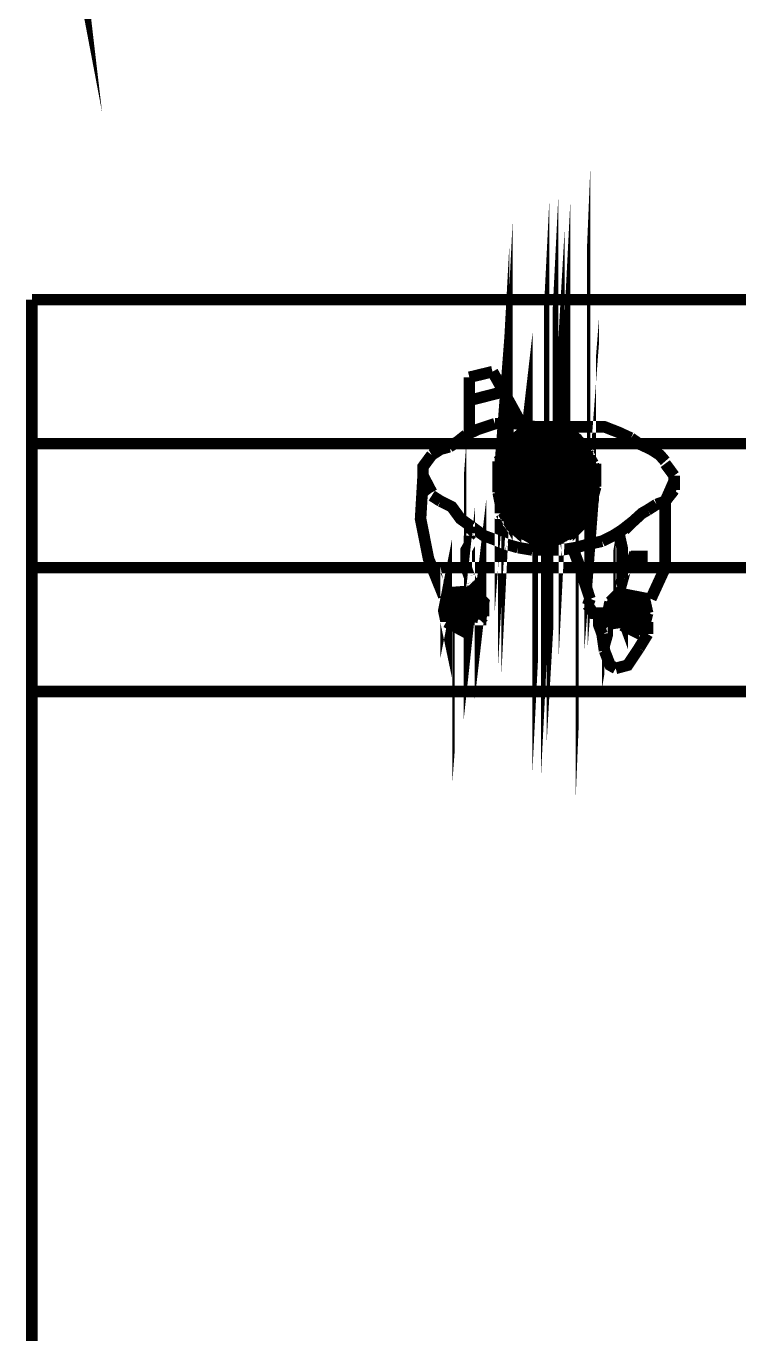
# Model space of a CAD drawing. Header units: inches. Extents: x -524 to 1067, y -71 to 1110.
# Drawn here: x 550.1 to 607.5, y 426.5 to 531.8 of the extents above; entities that cross this region are included whole.
import ezdxf

# ---------------------------------------------------------------- set-up
doc = ezdxf.new("R2010")
doc.units = ezdxf.units.IN
doc.header["$MEASUREMENT"] = 0
doc.layers.add('H', color=7, linetype='Continuous')
doc.layers.add('P', color=7, linetype='Continuous')

msp = doc.modelspace()

# ---------------------------------------------------------------- hatches: boundary and pattern name
at = {"layer": 'H', "linetype": 'Continuous'}
for points in [[(590.422690095163, 490.7018727140848), (589.5211801368489, 491.2164998562803), (589.5211801368489, 498.6220209308519), (590.422690095163, 499.0709509910649), (590.422690095163, 490.7018727140848)], [(590.422690095163, 490.7018727140848), (590.422690095163, 499.3300894811066), (590.9373172373582, 499.3300894811066), (590.9373172373582, 490.5084313060256), (590.422690095163, 490.7018727140848)], [(590.9373172373582, 490.5084313060256), (590.9373172373582, 499.3300894811066), (591.1307586454177, 499.3300894811066), (591.1307586454177, 490.5084313060256), (590.9373172373582, 490.5084313060256)], [(591.1307586454177, 490.5084313060256), (591.1307586454177, 499.3300894811066), (591.3898971354595, 499.3300894811066), (591.3898971354595, 490.2529426538718), (591.1307586454177, 490.5084313060256)], [(591.3898971354595, 490.2529426538718), (591.3898971354595, 499.3300894811066), (591.8388271956724, 499.3300894811066), (591.8388271956724, 489.9938041638301), (591.3898971354595, 490.2529426538718)], [(591.8388271956724, 489.9938041638301), (591.8388271956724, 499.3300894811066), (592.0979656857139, 499.3300894811066), (592.0979656857139, 489.9938041638301), (591.8388271956724, 489.9938041638301)], [(592.0979656857139, 490.2529426538718), (592.0979656857139, 499.3300894811066), (592.5468957459273, 499.3300894811066), (592.5468957459273, 490.2529426538718), (592.0979656857139, 490.2529426538718)], [(592.5468957459273, 490.2529426538718), (592.5468957459273, 499.3300894811066), (592.999475644028, 499.3300894811066), (592.999475644028, 490.5084313060256), (592.5468957459273, 490.2529426538718)], [(592.999475644028, 490.5084313060256), (592.999475644028, 499.3300894811066), (593.4484057042412, 499.3300894811066), (593.4484057042412, 490.7018727140848), (592.999475644028, 490.5084313060256)], [(593.4484057042412, 490.7018727140848), (593.4484057042412, 499.3300894811066), (593.707544194283, 499.0709509910649), (593.707544194283, 490.7018727140848), (593.4484057042412, 490.7018727140848)], [(593.707544194283, 490.7018727140848), (593.707544194283, 499.0709509910649), (594.4156127445374, 498.6220209308519), (594.4156127445374, 491.2164998562803), (593.707544194283, 490.7018727140848)], [(589.0722500766358, 491.6690797543813), (588.813111586594, 491.8588713245526), (588.813111586594, 497.9139523805971), (589.0722500766358, 498.1037439507685), (589.0722500766358, 491.6690797543813)], [(589.5211801368489, 491.2164998562803), (589.0722500766358, 491.6690797543813), (589.0722500766358, 498.1037439507685), (589.5211801368489, 498.6220209308519), (589.5211801368489, 491.2164998562803)], [(594.4156127445374, 491.2164998562803), (594.4156127445374, 498.6220209308519), (594.605404314709, 498.3628824408102), (594.605404314709, 491.4099412643396), (594.4156127445374, 491.2164998562803)], [(594.605404314709, 491.4099412643396), (594.605404314709, 498.3628824408102), (594.8645428047507, 498.1037439507685), (594.8645428047507, 491.6690797543813), (594.605404314709, 491.4099412643396)], [(594.8645428047507, 491.6690797543813), (594.8645428047507, 498.1037439507685), (595.05798421281, 497.9139523805971), (595.05798421281, 491.8588713245526), (594.8645428047507, 491.6690797543813)], [(588.3641815263811, 492.5705897126953), (588.3641815263811, 497.0124424222831), (588.6196701785348, 497.2058838303424), (588.6196701785348, 492.5705897126953), (588.3641815263811, 492.5705897126953)], [(588.813111586594, 492.1180098145943), (588.6196701785348, 492.5705897126953), (588.6196701785348, 497.2058838303424), (588.813111586594, 497.6548138905554), (588.813111586594, 492.1180098145943)], [(595.05798421281, 491.8588713245526), (595.05798421281, 497.9139523805971), (595.3171227028515, 497.4613724824961), (595.3171227028515, 492.3114512226536), (595.05798421281, 491.8588713245526)], [(595.3171227028515, 492.3114512226536), (595.3171227028515, 497.4613724824961), (595.5726113550054, 497.2058838303424), (595.5726113550054, 492.5705897126953), (595.3171227028515, 492.3114512226536)], [(588.1050430363393, 494.1765183833762), (588.1050430363393, 496.7533039322414), (588.3641815263811, 496.7533039322414), (588.3641815263811, 493.2786582629501), (588.1050430363393, 494.1765183833762)], [(595.5726113550054, 493.2786582629501), (595.5726113550054, 496.7533039322414), (595.7660527630646, 496.4941654421997), (595.7660527630646, 493.5341469151039), (595.5726113550054, 493.2786582629501)], [(595.7660527630646, 493.9867268132048), (595.7660527630646, 496.4941654421997), (596.0251912531064, 496.4941654421997), (596.0251912531064, 494.6290982814771), (595.7660527630646, 493.9867268132048)], [(583.9843760608878, 483.7489315376142), (583.728887408734, 484.7161385779107), (583.9843760608878, 485.6176485362247), (583.9843760608878, 483.7489315376142)], [(583.9843760608878, 483.7489315376142), (583.9843760608878, 485.8731371883785), (584.8858860192017, 485.8731371883785), (584.8858860192017, 483.3000014774012), (583.9843760608878, 483.7489315376142)], [(584.8858860192017, 483.3000014774012), (584.8858860192017, 485.8731371883785), (585.1450245092435, 485.8731371883785), (585.1450245092435, 483.3000014774012), (584.8858860192017, 483.3000014774012)], [(585.1450245092435, 483.3000014774012), (585.1450245092435, 485.8731371883785), (585.7873959775159, 486.0665785964378), (585.7873959775159, 483.7489315376142), (585.1450245092435, 483.3000014774012)], [(585.7873959775159, 484.457000087869), (585.7873959775159, 486.0665785964378), (586.0465344675576, 486.3257170864795), (586.0465344675576, 485.1650686381237), (585.7873959775159, 484.457000087869)], [(586.0465344675576, 485.1650686381237), (586.0465344675576, 486.3257170864795), (586.4954645277705, 485.8731371883785), (586.4954645277705, 484.7161385779107), (586.0465344675576, 485.1650686381237)], [(586.4954645277705, 484.0080700276559), (586.4954645277705, 485.8731371883785), (586.7546030178123, 485.6176485362247), (586.7546030178123, 484.0080700276559), (586.4954645277705, 484.0080700276559)], [(586.7546030178123, 484.0080700276559), (586.7546030178123, 485.6176485362247), (586.9443945879837, 485.4242071281654), (586.9443945879837, 484.1978615978273), (586.7546030178123, 484.0080700276559)], [(597.1821898635742, 483.7489315376142), (597.1821898635742, 485.4242071281654), (597.3756312716334, 485.6176485362247), (597.3756312716334, 483.7489315376142), (597.1821898635742, 483.7489315376142)], [(597.3756312716334, 484.457000087869), (597.3756312716334, 485.6176485362247), (597.8902584138289, 486.0665785964378), (597.8902584138289, 484.9059301480821), (597.3756312716334, 484.457000087869)], [(597.8902584138289, 484.9059301480821), (597.8902584138289, 486.0665785964378), (598.0836998218883, 485.8731371883785), (598.0836998218883, 484.1978615978273), (597.8902584138289, 484.9059301480821)], [(598.0836998218883, 483.5554901295549), (598.0836998218883, 485.8731371883785), (598.9852097802025, 485.6176485362247), (598.9852097802025, 483.0408629873595), (598.0836998218883, 483.5554901295549)], [(598.9852097802025, 483.0408629873595), (598.9852097802025, 485.6176485362247), (599.9524168204987, 485.6176485362247), (599.9524168204987, 483.3000014774012), (598.9852097802025, 483.0408629873595)], [(599.9524168204987, 483.5554901295549), (599.9524168204987, 485.6176485362247), (600.2079054726526, 484.457000087869), (599.9524168204987, 483.5554901295549)], [(597.1821898635742, 483.7489315376142), (596.9230513735324, 484.0080700276559), (596.9230513735324, 484.9059301480821), (597.1821898635742, 485.1650686381237), (597.1821898635742, 483.7489315376142)]]:
    msp.add_hatch(color=256, dxfattribs=at).paths.add_polyline_path(points)

# ---------------------------------------------------------------- linework, layer by layer
at = {"layer": 'P', "const_width": 0.927058823529412}
for points in [[(553.5337785620457, 541.4966666001433), (554.2418471123005, 537.7628824408102), (553.5337785620457, 543.8143136589667), (553.5337785620457, 541.4966666001433)], [(594.605404314709, 491.4756383463221), (594.7988457227682, 498.169441032751), (594.7988457227682, 491.6690797543814), (594.605404314709, 491.4756383463221)], [(588.813111586594, 491.9245684065351), (589.0065529946535, 498.169441032751), (589.0065529946535, 491.6690797543814)], [(588.813111586594, 497.9139523805972), (588.813111586594, 491.9245684065351), (589.0065529946535, 498.169441032751)], [(594.7988457227682, 491.6690797543814), (595.05798421281, 497.9139523805972), (595.05798421281, 491.9245684065351), (594.7988457227682, 491.6690797543814)], [(591.3242000534769, 490.3149898979663), (591.7731301136901, 499.3300894811067), (591.7731301136901, 490.0595012458126), (591.3242000534769, 490.3149898979663)], [(592.0322686037316, 490.3149898979663), (592.4811986639447, 499.3300894811067), (592.4811986639447, 490.3149898979663)], [(592.999475644028, 490.5084313060256), (593.4484057042412, 499.3300894811067), (593.4484057042412, 490.7675697960673)], [(588.5539730965522, 492.5705897126953), (588.813111586594, 497.7205109725379), (588.813111586594, 492.1180098145944), (588.5539730965522, 492.5705897126953)], [(592.4811986639447, 490.3149898979663), (592.999475644028, 499.3300894811067), (592.999475644028, 490.5084313060256), (592.4811986639447, 490.3149898979663)], [(588.2984844443986, 492.5705897126953), (588.5539730965522, 497.2679310744369), (588.5539730965522, 492.5705897126953), (588.2984844443986, 492.5705897126953)], [(594.7988457227682, 498.169441032751), (594.7988457227682, 491.6690797543814), (595.05798421281, 497.9139523805972), (594.7988457227682, 498.169441032751)], [(550.5701101970619, 509.7576763268686), (550.5701101970619, 478.2121274616532)], [(621.7091004703368, 509.7576763268686), (550.5701101970619, 509.7576763268686)], [(588.1050430363393, 494.2422154653586), (588.2984844443986, 496.7533039322415), (588.2984844443986, 493.2786582629502)], [(591.3242000534769, 499.3300894811067), (591.3242000534769, 490.3149898979663), (591.7731301136901, 499.3300894811067)], [(592.0322686037316, 499.3300894811067), (592.0322686037316, 490.3149898979663), (592.4811986639447, 499.3300894811067)], [(595.5069142730231, 493.2786582629502), (595.7660527630646, 496.5598625241822), (595.7660527630646, 493.5341469151039)], [(589.5211801368489, 491.2164998562804), (590.422690095163, 499.070950991065), (590.422690095163, 490.7675697960673)], [(592.4811986639447, 499.3300894811067), (592.4811986639447, 490.3149898979663), (592.999475644028, 499.3300894811067)], [(595.7660527630646, 496.5598625241822), (595.7660527630646, 493.9867268132048), (595.9594941711239, 496.5598625241822)], [(587.6524631382385, 503.9653835987538), (585.7873959775159, 503.5128037006528)], [(588.5539730965522, 502.355805090185), (587.6524631382385, 503.9653835987538)], [(595.5069142730231, 496.7533039322415), (595.5069142730231, 493.2786582629502), (595.7660527630646, 496.5598625241822)], [(585.7873959775159, 503.5128037006528), (585.7873959775159, 501.6477365399302)], [(589.970110197062, 499.7790195413197), (588.5539730965522, 502.355805090185), (585.7873959775159, 501.6477365399302)], [(585.7873959775159, 501.6477365399302), (588.5539730965522, 502.355805090185)], [(585.7873959775159, 501.6477365399302), (585.7873959775159, 498.8775095830057)], [(587.8459045462978, 499.7790195413197), (586.4954645277705, 499.3300894811067), (585.5282574874743, 498.8775095830057)], [(589.5211801368489, 499.7790195413197), (587.8459045462978, 499.7790195413197)], [(591.1307586454177, 499.523530889166), (589.5211801368489, 499.7790195413197)], [(585.5282574874743, 498.8775095830057), (584.8858860192017, 498.3628824408103), (584.1778174689471, 497.9139523805972)], [(588.5539730965522, 492.5705897126953), (588.813111586594, 497.7205109725379), (588.5539730965522, 497.2679310744369)], [(589.0065529946535, 498.169441032751), (589.5211801368489, 498.6220209308519), (590.422690095163, 499.3300894811067)], [(589.0065529946535, 491.6690797543814), (589.5211801368489, 498.6220209308519)], [(589.5211801368489, 498.6220209308519), (589.0065529946535, 498.169441032751)], [(589.0065529946535, 491.6690797543814), (589.5211801368489, 498.6220209308519)], [(589.5211801368489, 498.6220209308519), (589.5211801368489, 491.2164998562804), (589.0065529946535, 491.6690797543814)], [(589.5211801368489, 491.2164998562804), (590.422690095163, 499.070950991065)], [(590.422690095163, 499.070950991065), (589.5211801368489, 498.6220209308519)], [(589.5211801368489, 491.2164998562804), (589.5211801368489, 498.6220209308519), (589.5211801368489, 491.2164998562804), (589.5211801368489, 498.6220209308519), (589.5211801368489, 491.2164998562804)], [(589.5211801368489, 498.6220209308519), (589.5211801368489, 491.2164998562804)], [(590.422690095163, 499.3300894811067), (591.1307586454177, 499.3300894811067)], [(590.422690095163, 499.3300894811067), (590.422690095163, 490.7675697960673)], [(590.422690095163, 490.7675697960673), (590.8716201553759, 499.3300894811067), (590.422690095163, 499.3300894811067)], [(590.422690095163, 490.7675697960673), (590.8716201553759, 499.3300894811067)], [(590.8716201553759, 499.3300894811067), (590.8716201553759, 490.5084313060256), (590.422690095163, 490.7675697960673)], [(590.422690095163, 499.3300894811067), (590.422690095163, 490.7675697960673)], [(590.422690095163, 490.7675697960673), (590.422690095163, 499.3300894811067)], [(590.422690095163, 499.070950991065), (590.422690095163, 490.7675697960673), (590.422690095163, 499.070950991065)], [(590.8716201553759, 499.3300894811067), (590.8716201553759, 490.5084313060256)], [(590.8716201553759, 490.5084313060256), (591.1307586454177, 499.3300894811067), (590.8716201553759, 499.3300894811067)], [(590.8716201553759, 490.5084313060256), (591.1307586454177, 499.3300894811067)], [(595.05798421281, 499.523530889166), (593.4484057042412, 499.523530889166), (591.1307586454177, 499.523530889166)], [(591.1307586454177, 499.3300894811067), (592.0322686037316, 499.3300894811067), (592.999475644028, 499.3300894811067)], [(591.1307586454177, 499.3300894811067), (591.1307586454177, 490.5084313060256), (591.3242000534769, 499.3300894811067)], [(591.3242000534769, 499.3300894811067), (591.1307586454177, 499.3300894811067)], [(591.1307586454177, 490.5084313060256), (591.3242000534769, 499.3300894811067), (591.3242000534769, 490.3149898979663)], [(591.1307586454177, 499.3300894811067), (591.1307586454177, 490.5084313060256)], [(591.7731301136901, 499.3300894811067), (591.3242000534769, 499.3300894811067)], [(591.7731301136901, 490.0595012458126), (591.7731301136901, 499.3300894811067), (591.7731301136901, 490.0595012458126), (591.7731301136901, 499.3300894811067), (591.7731301136901, 490.0595012458126)], [(591.7731301136901, 499.3300894811067), (591.7731301136901, 490.0595012458126)], [(591.7731301136901, 490.0595012458126), (592.0322686037316, 499.3300894811067), (591.7731301136901, 499.3300894811067)], [(591.7731301136901, 490.0595012458126), (592.0322686037316, 499.3300894811067)], [(592.4811986639447, 499.3300894811067), (592.0322686037316, 499.3300894811067)], [(592.0322686037316, 490.0595012458126), (592.0322686037316, 499.3300894811067), (592.0322686037316, 490.0595012458126), (592.0322686037316, 499.3300894811067), (592.0322686037316, 490.3149898979663), (592.0322686037316, 490.0595012458126)], [(592.0322686037316, 499.3300894811067), (592.0322686037316, 490.0595012458126)], [(592.999475644028, 499.3300894811067), (592.4811986639447, 499.3300894811067)], [(592.999475644028, 499.3300894811067), (593.6418471123004, 499.070950991065)], [(592.999475644028, 490.5084313060256), (592.999475644028, 499.3300894811067), (592.999475644028, 490.5084313060256), (592.999475644028, 499.3300894811067), (592.999475644028, 490.5084313060256)], [(592.999475644028, 499.3300894811067), (592.999475644028, 490.5084313060256)], [(592.999475644028, 490.5084313060256), (593.4484057042412, 499.3300894811067), (592.999475644028, 499.3300894811067)], [(593.4484057042412, 499.3300894811067), (593.4484057042412, 490.7675697960673)], [(593.6418471123004, 499.070950991065), (593.4484057042412, 499.3300894811067)], [(593.4484057042412, 490.7675697960673), (593.6418471123004, 499.070950991065)], [(593.4484057042412, 490.7675697960673), (593.6418471123004, 499.070950991065), (593.6418471123004, 490.7675697960673)], [(593.6418471123004, 499.070950991065), (594.605404314709, 498.3628824408103), (595.05798421281, 497.9139523805972)], [(593.6418471123004, 499.070950991065), (593.6418471123004, 490.7675697960673)], [(593.6418471123004, 490.7675697960673), (594.3499156625551, 498.6220209308519), (593.6418471123004, 499.070950991065)], [(593.6418471123004, 490.7675697960673), (594.3499156625551, 498.6220209308519)], [(594.3499156625551, 498.6220209308519), (594.3499156625551, 491.2164998562804)], [(594.3499156625551, 491.2164998562804), (594.605404314709, 498.3628824408103), (594.3499156625551, 498.6220209308519)], [(594.3499156625551, 498.6220209308519), (594.3499156625551, 491.2164998562804)], [(598.791768372143, 498.6220209308519), (597.8245613318466, 499.070950991065), (596.6675627213788, 499.523530889166), (595.05798421281, 499.523530889166)], [(599.4341398404151, 498.169441032751), (598.791768372143, 498.6220209308519)], [(612.697650725084, 498.169441032751), (550.5701101970619, 498.169441032751)], [(621.7091004703368, 498.169441032751), (550.5701101970619, 498.169441032751)], [(554.4973357644542, 498.169441032751), (580.1848948195723, 498.169441032751)], [(583.4697489186924, 497.7205109725379), (582.7616803684375, 497.2679310744369)], [(584.1778174689471, 497.9139523805972), (583.4697489186924, 497.7205109725379)], [(584.8858860192017, 483.3000014774012), (585.079327427261, 485.8731371883785), (585.079327427261, 483.3000014774012)], [(588.2984844443986, 492.5705897126953), (588.5539730965522, 497.2679310744369), (588.2984844443986, 497.0124424222832)], [(588.5539730965522, 497.2679310744369), (588.813111586594, 497.7205109725379)], [(588.813111586594, 497.7205109725379), (589.0065529946535, 498.169441032751)], [(589.0065529946535, 498.169441032751), (588.813111586594, 497.9139523805972)], [(588.813111586594, 497.7205109725379), (588.813111586594, 492.1180098145944), (588.813111586594, 497.9139523805972)], [(588.813111586594, 497.9139523805972), (588.813111586594, 497.7205109725379)], [(588.813111586594, 492.1180098145944), (588.813111586594, 497.9139523805972), (588.813111586594, 491.9245684065351)], [(589.0065529946535, 498.169441032751), (589.0065529946535, 491.6690797543814)], [(594.3499156625551, 491.2164998562804), (594.605404314709, 498.3628824408103)], [(594.605404314709, 498.3628824408103), (594.605404314709, 491.4756383463221)], [(594.605404314709, 491.4756383463221), (594.7988457227682, 498.169441032751), (594.605404314709, 498.3628824408103)], [(594.605404314709, 498.3628824408103), (594.605404314709, 491.4756383463221)], [(595.05798421281, 497.9139523805972), (595.3171227028515, 497.4613724824962)], [(595.05798421281, 497.9139523805972), (595.05798421281, 491.9245684065351)], [(595.3171227028515, 497.4613724824962), (595.05798421281, 497.9139523805972)], [(600.4013468807118, 497.7205109725379), (599.4341398404151, 498.169441032751)], [(601.5583454911796, 496.7533039322415), (601.1094154309667, 497.2679310744369), (600.4013468807118, 497.7205109725379)], [(582.7616803684375, 497.2679310744369), (582.0536118181828, 496.3043738720283), (582.0536118181828, 495.1437254236727), (582.7616803684375, 494.2422154653586)], [(588.1050430363393, 496.7533039322415), (588.5539730965522, 497.2679310744369)], [(588.1050430363393, 494.2422154653586), (588.1050430363393, 496.7533039322415), (588.1050430363393, 494.2422154653586), (588.1050430363393, 496.7533039322415), (588.1050430363393, 494.2422154653586), (588.1050430363393, 494.2422154653586), (588.1050430363393, 496.7533039322415)], [(588.1050430363393, 494.2422154653586), (588.2984844443986, 496.7533039322415)], [(588.2984844443986, 496.7533039322415), (588.1050430363393, 496.7533039322415)], [(588.1050430363393, 494.6947953634595), (588.1050430363393, 496.7533039322415), (588.1050430363393, 494.6947953634595)], [(588.1050430363393, 496.7533039322415), (588.1050430363393, 494.6947953634595)], [(588.1050430363393, 494.6947953634595), (588.1050430363393, 496.7533039322415), (588.1050430363393, 494.6947953634595), (588.1050430363393, 496.7533039322415), (588.1050430363393, 494.6947953634595)], [(588.1050430363393, 496.7533039322415), (588.1050430363393, 494.2422154653586)], [(588.1050430363393, 496.5598625241822), (588.1050430363393, 494.888236771519), (588.1050430363393, 496.7533039322415), (588.1050430363393, 496.5598625241822)], [(588.1050430363393, 494.888236771519), (588.1050430363393, 496.7533039322415), (588.1050430363393, 494.6947953634595), (588.1050430363393, 494.888236771519)], [(588.1050430363393, 494.2422154653586), (588.1050430363393, 494.6947953634595), (588.1050430363393, 496.5598625241822)], [(588.1050430363393, 496.110932463969), (588.1050430363393, 496.5598625241822), (588.1050430363393, 494.888236771519), (588.1050430363393, 496.110932463969)], [(588.1050430363393, 496.5598625241822), (588.1050430363393, 494.888236771519)], [(588.1050430363393, 494.888236771519), (588.1050430363393, 496.5598625241822)], [(588.2984844443986, 497.0124424222832), (588.2984844443986, 492.5705897126953)], [(588.2984844443986, 496.7533039322415), (588.2984844443986, 493.0852168548909), (588.2984844443986, 497.0124424222832)], [(588.2984844443986, 497.0124424222832), (588.2984844443986, 496.7533039322415)], [(588.2984844443986, 493.0852168548909), (588.2984844443986, 497.0124424222832)], [(588.2984844443986, 497.0124424222832), (588.2984844443986, 492.5705897126953), (588.2984844443986, 493.0852168548909)], [(588.2984844443986, 493.2786582629502), (588.2984844443986, 496.7533039322415), (588.2984844443986, 493.2786582629502), (588.2984844443986, 496.7533039322415)], [(588.2984844443986, 496.7533039322415), (588.2984844443986, 493.0852168548909)], [(588.5539730965522, 497.2679310744369), (588.5539730965522, 492.5705897126953)], [(595.05798421281, 491.9245684065351), (595.3171227028515, 497.4613724824962)], [(595.05798421281, 491.9245684065351), (595.3171227028515, 497.4613724824962)], [(595.3171227028515, 497.4613724824962), (595.3171227028515, 492.3771483046361), (595.05798421281, 491.9245684065351)], [(595.3171227028515, 497.4613724824962), (595.5069142730231, 497.0124424222832)], [(595.3171227028515, 497.4613724824962), (595.3171227028515, 492.3771483046361)], [(595.5069142730231, 497.2679310744369), (595.3171227028515, 497.4613724824962)], [(595.3171227028515, 492.3771483046361), (595.5069142730231, 497.2679310744369)], [(595.3171227028515, 492.3771483046361), (595.5069142730231, 497.2679310744369)], [(595.5069142730231, 497.2679310744369), (595.5069142730231, 492.5705897126953), (595.3171227028515, 492.3771483046361)], [(595.5069142730231, 497.2679310744369), (595.5069142730231, 492.5705897126953)], [(595.5069142730231, 497.0124424222832), (595.5069142730231, 497.2679310744369)], [(595.5069142730231, 497.0124424222832), (595.7660527630646, 496.5598625241822)], [(595.5069142730231, 497.0124424222832), (595.5069142730231, 493.0852168548909)], [(595.5069142730231, 496.7533039322415), (595.5069142730231, 497.0124424222832)], [(595.5069142730231, 492.5705897126953), (595.5069142730231, 497.0124424222832)], [(595.5069142730231, 492.5705897126953), (595.5069142730231, 497.0124424222832), (595.5069142730231, 493.0852168548909), (595.5069142730231, 492.5705897126953)], [(595.7660527630646, 496.5598625241822), (595.5069142730231, 496.7533039322415)], [(595.5069142730231, 493.0852168548909), (595.5069142730231, 496.7533039322415)], [(595.5069142730231, 493.0852168548909), (595.5069142730231, 496.7533039322415)], [(595.5069142730231, 496.7533039322415), (595.5069142730231, 493.2786582629502), (595.5069142730231, 493.0852168548909)], [(595.7660527630646, 496.5598625241822), (595.9594941711239, 494.6947953634595)], [(595.9594941711239, 496.5598625241822), (595.7660527630646, 496.5598625241822)], [(595.7660527630646, 493.9867268132048), (595.9594941711239, 496.5598625241822)], [(595.7660527630646, 493.5341469151039), (595.7660527630646, 496.5598625241822), (595.7660527630646, 493.5341469151039), (595.7660527630646, 496.5598625241822), (595.7660527630646, 493.9867268132048)], [(595.9594941711239, 496.5598625241822), (595.9594941711239, 495.4028639137144)], [(595.9594941711239, 495.4028639137144), (595.9594941711239, 496.5598625241822)], [(595.9594941711239, 494.6947953634595), (595.9594941711239, 496.5598625241822), (595.9594941711239, 494.6947953634595), (595.9594941711239, 494.6947953634595), (595.9594941711239, 496.5598625241822)], [(595.9594941711239, 494.6947953634595), (595.9594941711239, 494.6947953634595), (595.9594941711239, 496.5598625241822), (595.9594941711239, 494.6947953634595), (595.9594941711239, 496.5598625241822), (595.9594941711239, 494.6947953634595), (595.9594941711239, 496.5598625241822)], [(595.9594941711239, 494.6947953634595), (595.9594941711239, 494.6947953634595), (595.9594941711239, 496.5598625241822)], [(595.9594941711239, 494.6947953634595), (595.9594941711239, 494.6947953634595), (595.9594941711239, 496.5598625241822), (595.9594941711239, 494.6947953634595), (595.9594941711239, 496.5598625241822), (595.9594941711239, 494.6947953634595), (595.9594941711239, 496.5598625241822)], [(595.9594941711239, 494.6947953634595), (595.9594941711239, 494.6947953634595), (595.9594941711239, 496.5598625241822)], [(595.9594941711239, 494.6947953634595), (595.9594941711239, 494.6947953634595), (595.9594941711239, 496.5598625241822), (595.9594941711239, 494.6947953634595), (595.9594941711239, 496.5598625241822), (595.9594941711239, 494.6947953634595), (595.9594941711239, 496.5598625241822)], [(595.9594941711239, 494.6947953634595), (595.9594941711239, 494.6947953634595), (595.9594941711239, 496.5598625241822)], [(595.9594941711239, 494.6947953634595), (595.9594941711239, 494.6947953634595), (595.9594941711239, 496.5598625241822), (595.9594941711239, 494.6947953634595), (595.9594941711239, 496.5598625241822), (595.9594941711239, 494.6947953634595), (595.9594941711239, 496.5598625241822)], [(595.9594941711239, 494.6947953634595), (595.9594941711239, 494.6947953634595), (595.9594941711239, 496.5598625241822)], [(595.9594941711239, 494.6947953634595), (595.9594941711239, 494.6947953634595), (595.9594941711239, 496.5598625241822), (595.9594941711239, 494.6947953634595), (595.9594941711239, 496.5598625241822), (595.9594941711239, 494.6947953634595)], [(595.9594941711239, 496.5598625241822), (595.9594941711239, 495.4028639137144), (595.9594941711239, 494.6947953634595)], [(595.9594941711239, 496.5598625241822), (595.9594941711239, 494.6947953634595)], [(602.2700638793222, 495.5963053217736), (601.5583454911796, 496.5598625241822)], [(582.0536118181828, 495.4028639137144), (581.8601704101236, 492.1180098145944), (582.502541878396, 488.8988527974568), (583.728887408734, 485.8731371883785)], [(582.0536118181828, 495.5963053217736), (582.7616803684375, 494.2422154653586)], [(588.1050430363393, 495.1437254236727), (588.1050430363393, 496.110932463969), (588.1050430363393, 495.1437254236727)], [(588.1050430363393, 494.888236771519), (588.1050430363393, 496.110932463969), (588.1050430363393, 494.888236771519)], [(595.9594941711239, 495.4028639137144), (595.9594941711239, 495.4028639137144)], [(602.2700638793222, 494.4356568734179), (602.2700638793222, 495.5963053217736)], [(584.8858860192017, 485.8731371883785), (584.8858860192017, 483.3000014774012), (585.079327427261, 485.8731371883785)], [(588.1050430363393, 494.888236771519), (588.1050430363393, 494.888236771519)], [(588.1050430363393, 494.888236771519), (588.1050430363393, 494.888236771519), (588.1050430363393, 494.888236771519)], [(588.1050430363393, 494.888236771519), (588.1050430363393, 494.888236771519)], [(588.1050430363393, 494.6947953634595), (588.1050430363393, 494.6947953634595)], [(588.1050430363393, 494.6947953634595), (588.1050430363393, 494.6947953634595)], [(588.1050430363393, 494.2422154653586), (588.1050430363393, 494.6947953634595)], [(595.9594941711239, 494.6947953634595), (595.7660527630646, 493.9867268132048)], [(595.9594941711239, 494.6947953634595), (595.7660527630646, 493.9867268132048)], [(601.5583454911796, 493.5341469151039), (602.2700638793222, 495.1437254236727)], [(601.5583454911796, 493.5341469151039), (602.2700638793222, 494.4356568734179)], [(583.4697489186924, 493.5341469151039), (582.7616803684375, 493.9867268132048)], [(583.4697489186924, 493.5341469151039), (582.7616803684375, 493.9867268132048)], [(588.813111586594, 490.0595012458126), (587.6524631382385, 490.5084313060256), (586.9443945879837, 490.7675697960673), (585.9808373855751, 491.4756383463221), (585.079327427261, 492.1180098145944), (584.3712588770063, 493.0852168548909), (583.4697489186924, 493.5341469151039)], [(585.9808373855751, 491.4756383463221), (585.079327427261, 492.1180098145944), (584.3712588770063, 493.0852168548909), (583.4697489186924, 493.5341469151039)], [(588.2984844443986, 493.2786582629502), (588.1050430363393, 494.2422154653586)], [(588.2984844443986, 493.2786582629502), (588.1050430363393, 494.2422154653586)], [(588.2984844443986, 492.5705897126953), (588.2984844443986, 493.2786582629502)], [(588.2984844443986, 493.0852168548909), (588.2984844443986, 493.2786582629502)], [(595.7660527630646, 493.9867268132048), (595.5069142730231, 493.2786582629502)], [(595.7660527630646, 493.5341469151039), (595.5069142730231, 493.2786582629502)], [(595.5069142730231, 493.2786582629502), (595.5069142730231, 492.5705897126953)], [(595.7660527630646, 493.9867268132048), (595.7660527630646, 493.5341469151039)], [(600.14220839067, 492.8260783648491), (600.8502769409249, 493.2786582629502)], [(600.14220839067, 492.8260783648491), (600.8502769409249, 493.2786582629502)], [(600.8502769409249, 493.2786582629502), (601.5583454911796, 493.5341469151039)], [(600.8502769409249, 493.2786582629502), (601.5583454911796, 493.5341469151039)], [(601.5583454911796, 493.5341469151039), (601.5583454911796, 491.2164998562804)], [(585.7873959775159, 486.1322756784203), (585.7873959775159, 484.5226971698515), (585.9808373855751, 486.3257170864795), (585.7873959775159, 486.1322756784203)], [(586.4954645277705, 484.0080700276559), (586.6889059358298, 485.6796957803192), (586.6889059358298, 484.0080700276559), (586.4954645277705, 484.0080700276559)], [(588.813111586594, 491.9245684065351), (588.2984844443986, 492.5705897126953)], [(595.5069142730231, 492.5705897126953), (594.7988457227682, 491.6690797543814)], [(598.2771412299476, 491.2164998562804), (598.9852097802025, 491.9245684065351), (599.6932783304569, 492.5705897126953), (600.14220839067, 492.8260783648491)], [(598.9852097802025, 491.9245684065351), (599.6932783304569, 492.5705897126953), (600.14220839067, 492.8260783648491)], [(585.9808373855751, 490.9610112041265), (585.9808373855751, 491.4756383463221)], [(588.813111586594, 491.9245684065351), (588.813111586594, 492.1180098145944)], [(591.7731301136901, 490.0595012458126), (591.3242000534769, 490.3149898979663), (590.8716201553759, 490.5084313060256), (590.422690095163, 490.7675697960673), (589.5211801368489, 491.2164998562804), (588.813111586594, 491.9245684065351)], [(589.0065529946535, 491.6690797543814), (588.813111586594, 491.9245684065351)], [(589.5211801368489, 491.2164998562804), (589.5211801368489, 491.2164998562804)], [(590.422690095163, 490.7675697960673), (589.5211801368489, 491.2164998562804)], [(594.7988457227682, 491.6690797543814), (594.3499156625551, 491.2164998562804), (593.4484057042412, 490.7675697960673), (592.999475644028, 490.5084313060256), (592.4811986639447, 490.3149898979663), (592.0322686037316, 490.0595012458126)], [(594.3499156625551, 491.2164998562804), (593.6418471123004, 490.7675697960673)], [(594.605404314709, 491.4756383463221), (594.3499156625551, 491.2164998562804)], [(597.3756312716334, 490.7675697960673), (598.0836998218883, 491.2164998562804), (598.9852097802025, 491.9245684065351)], [(601.5583454911796, 491.2164998562804), (601.5583454911796, 488.1907842472021)], [(585.5282574874743, 488.1907842472021), (585.5282574874743, 488.8988527974568), (585.5282574874743, 489.6069213477116), (585.7873959775159, 490.0595012458126), (585.7873959775159, 490.7675697960673)], [(585.7873959775159, 490.7675697960673), (585.9808373855751, 490.9610112041265)], [(590.422690095163, 490.7675697960673), (590.422690095163, 490.7675697960673)], [(591.1307586454177, 490.5084313060256), (590.8716201553759, 490.5084313060256)], [(591.3242000534769, 490.3149898979663), (591.1307586454177, 490.5084313060256)], [(592.4811986639447, 490.3149898979663), (592.0322686037316, 490.3149898979663)], [(593.4484057042412, 490.7675697960673), (592.999475644028, 490.5084313060256)], [(592.999475644028, 490.5084313060256), (592.999475644028, 490.5084313060256)], [(593.6418471123004, 490.7675697960673), (593.4484057042412, 490.7675697960673)], [(594.3499156625551, 489.8003627557709), (595.3171227028515, 490.0595012458126), (596.4741213133193, 490.3149898979663)], [(596.4741213133193, 490.3149898979663), (597.3756312716334, 490.7675697960673)], [(596.9230513735324, 484.0080700276559), (597.1164927815917, 485.1650686381238), (597.1164927815917, 483.8146286195967)], [(597.8245613318466, 490.9610112041265), (598.0836998218883, 489.8003627557709), (598.0836998218883, 488.6433641453031)], [(589.7146215449081, 489.8003627557709), (588.813111586594, 490.0595012458126)], [(590.8716201553759, 489.6069213477116), (589.7146215449081, 489.8003627557709)], [(593.1892672141996, 489.6069213477116), (590.8716201553759, 489.6069213477116)], [(591.7731301136901, 490.0595012458126), (591.7731301136901, 490.0595012458126)], [(592.0322686037316, 490.0595012458126), (591.7731301136901, 490.0595012458126)], [(593.1892672141996, 489.6069213477116), (594.3499156625551, 489.8003627557709)], [(594.0907771725135, 489.8003627557709), (594.605404314709, 488.4499227372438), (595.05798421281, 487.0337856367343), (595.5069142730231, 485.6796957803192)], [(596.9230513735324, 484.9716272300645), (596.9230513735324, 484.0080700276559), (597.1164927815917, 485.1650686381238)], [(597.3756312716334, 484.5226971698515), (597.8245613318466, 486.1322756784203), (597.8245613318466, 484.9716272300645), (597.3756312716334, 484.5226971698515)], [(599.8867197385161, 488.6433641453031), (598.5326298821012, 489.0922942055161)], [(598.791768372143, 489.0922942055161), (600.14220839067, 489.0922942055161)], [(621.7091004703368, 488.1907842472021), (550.5701101970619, 488.1907842472021)], [(585.7873959775159, 487.4827156969473), (585.5282574874743, 488.1907842472021)], [(598.0836998218883, 488.6433641453031), (598.0836998218883, 487.289274288888)], [(601.5583454911796, 488.1907842472021), (600.4013468807118, 485.6796957803192)], [(583.9186789789053, 485.6796957803192), (583.9186789789053, 483.8146286195967), (583.728887408734, 484.7161385779108), (583.9186789789053, 485.6796957803192)], [(585.9808373855751, 487.0337856367343), (585.7873959775159, 487.4827156969473)], [(586.2363260377288, 486.3257170864795), (585.9808373855751, 487.0337856367343)], [(597.3756312716334, 485.6796957803192), (597.3756312716334, 484.5226971698515), (597.8245613318466, 486.1322756784203), (597.3756312716334, 485.6796957803192)], [(598.0836998218883, 487.289274288888), (597.8245613318466, 486.1322756784203)], [(583.728887408734, 486.1322756784203), (586.2363260377288, 486.3257170864795)], [(584.1778174689471, 485.8731371883785), (586.2363260377288, 486.3257170864795)], [(585.079327427261, 483.3000014774012), (585.7873959775159, 486.1322756784203)], [(585.7873959775159, 486.1322756784203), (585.079327427261, 485.8731371883785)], [(585.079327427261, 483.3000014774012), (585.7873959775159, 486.1322756784203)], [(585.7873959775159, 484.5226971698515), (585.9808373855751, 486.3257170864795)], [(585.9808373855751, 486.3257170864795), (585.9808373855751, 485.1650686381238), (585.7873959775159, 484.5226971698515)], [(585.7873959775159, 483.8146286195967), (585.7873959775159, 486.1322756784203), (585.7873959775159, 483.8146286195967), (585.7873959775159, 486.1322756784203), (585.7873959775159, 484.5226971698515), (585.7873959775159, 483.8146286195967)], [(585.7873959775159, 486.1322756784203), (585.7873959775159, 483.8146286195967)], [(585.9808373855751, 485.1650686381238), (585.9808373855751, 486.3257170864795), (585.9808373855751, 485.1650686381238), (585.9808373855751, 486.3257170864795), (585.9808373855751, 485.1650686381238), (585.9808373855751, 485.1650686381238), (585.9808373855751, 486.3257170864795)], [(585.9808373855751, 485.1650686381238), (586.4954645277705, 485.8731371883785), (585.9808373855751, 486.3257170864795)], [(586.6889059358298, 485.6796957803192), (585.9808373855751, 486.3257170864795)], [(597.1164927815917, 483.8146286195967), (597.3756312716334, 485.6796957803192), (597.1164927815917, 485.4242071281654)], [(597.1164927815917, 485.4242071281654), (597.8245613318466, 486.1322756784203), (599.8867197385161, 485.6796957803192)], [(598.0836998218883, 485.8731371883785), (598.0836998218883, 484.2635586798098), (597.8245613318466, 484.9716272300645)], [(597.8245613318466, 486.1322756784203), (600.14220839067, 485.6796957803192)], [(597.8245613318466, 484.9716272300645), (597.8245613318466, 486.1322756784203), (597.8245613318466, 484.9716272300645), (597.8245613318466, 486.1322756784203), (597.8245613318466, 484.9716272300645)], [(597.8245613318466, 486.1322756784203), (597.8245613318466, 484.9716272300645)], [(597.8245613318466, 484.9716272300645), (598.0836998218883, 485.8731371883785), (597.8245613318466, 486.1322756784203)], [(583.9186789789053, 485.8731371883785), (583.9186789789053, 483.8146286195967)], [(583.9186789789053, 483.8146286195967), (584.8858860192017, 485.8731371883785), (583.9186789789053, 485.8731371883785)], [(583.9186789789053, 483.8146286195967), (584.8858860192017, 485.8731371883785)], [(584.8858860192017, 485.8731371883785), (584.8858860192017, 483.3000014774012), (583.9186789789053, 483.8146286195967)], [(583.9186789789053, 485.8731371883785), (583.9186789789053, 483.8146286195967)], [(583.9186789789053, 483.8146286195967), (583.9186789789053, 485.8731371883785)], [(583.9186789789053, 485.6796957803192), (583.9186789789053, 483.8146286195967), (583.9186789789053, 485.6796957803192)], [(584.1778174689471, 485.8731371883785), (584.1778174689471, 483.8146286195967)], [(585.079327427261, 485.8731371883785), (584.8858860192017, 485.8731371883785)], [(585.079327427261, 485.8731371883785), (585.079327427261, 483.3000014774012)], [(585.9808373855751, 485.1650686381238), (586.4954645277705, 485.8731371883785)], [(586.4954645277705, 485.8731371883785), (586.4954645277705, 484.7161385779108), (585.9808373855751, 485.1650686381238)], [(586.4954645277705, 484.2635586798098), (585.9808373855751, 485.1650686381238)], [(586.2363260377288, 485.1650686381238), (585.9808373855751, 483.8146286195967)], [(586.4954645277705, 485.8731371883785), (586.4954645277705, 484.0080700276559)], [(586.4954645277705, 484.0080700276559), (586.6889059358298, 485.6796957803192), (586.4954645277705, 485.8731371883785)], [(586.4954645277705, 484.2635586798098), (586.4954645277705, 485.8731371883785), (586.4954645277705, 484.2635586798098), (586.4954645277705, 485.8731371883785), (586.4954645277705, 484.0080700276559), (586.4954645277705, 484.2635586798098)], [(586.4954645277705, 484.7161385779108), (586.4954645277705, 485.8731371883785), (586.4954645277705, 484.7161385779108), (586.4954645277705, 485.8731371883785), (586.4954645277705, 484.2635586798098), (586.4954645277705, 484.7161385779108)], [(586.6889059358298, 484.0080700276559), (586.6889059358298, 485.6796957803192), (586.6889059358298, 484.0080700276559), (586.6889059358298, 484.0080700276559), (586.6889059358298, 485.6796957803192)], [(586.6889059358298, 484.0080700276559), (586.6889059358298, 484.0080700276559), (586.6889059358298, 485.6796957803192), (586.6889059358298, 484.0080700276559), (586.6889059358298, 485.6796957803192), (586.6889059358298, 484.0080700276559), (586.6889059358298, 485.6796957803192)], [(586.6889059358298, 484.0080700276559), (586.6889059358298, 484.0080700276559), (586.6889059358298, 485.6796957803192)], [(586.6889059358298, 484.0080700276559), (586.9443945879837, 485.4242071281654), (586.6889059358298, 485.6796957803192)], [(586.9443945879837, 484.7161385779108), (586.6889059358298, 485.6796957803192)], [(586.6889059358298, 484.0080700276559), (586.9443945879837, 485.4242071281654)], [(586.6889059358298, 484.2635586798098), (586.9443945879837, 484.9716272300645)], [(586.9443945879837, 485.4242071281654), (586.9443945879837, 484.2635586798098), (586.9443945879837, 484.9716272300645), (586.9443945879837, 485.4242071281654)], [(586.9443945879837, 485.4242071281654), (586.9443945879837, 484.2635586798098)], [(586.9443945879837, 484.2635586798098), (586.9443945879837, 484.9716272300645), (586.9443945879837, 484.5226971698515), (586.9443945879837, 484.2635586798098)], [(595.5069142730231, 485.6796957803192), (595.3171227028515, 485.1650686381238)], [(595.3171227028515, 485.1650686381238), (595.7660527630646, 484.5226971698515), (596.2149828232778, 484.5226971698515)], [(596.9230513735324, 484.5226971698515), (597.1164927815917, 485.4242071281654)], [(597.1164927815917, 485.1650686381238), (596.9230513735324, 484.9716272300645)], [(596.9230513735324, 484.7161385779108), (596.9230513735324, 484.2635586798098), (596.9230513735324, 484.9716272300645)], [(596.9230513735324, 484.9716272300645), (596.9230513735324, 484.7161385779108)], [(596.9230513735324, 484.2635586798098), (596.9230513735324, 484.9716272300645), (596.9230513735324, 484.0080700276559), (596.9230513735324, 484.2635586798098)], [(597.1164927815917, 483.8146286195967), (597.3756312716334, 485.6796957803192)], [(597.1164927815917, 483.8146286195967), (597.1164927815917, 485.4242071281654), (597.1164927815917, 483.8146286195967), (597.1164927815917, 485.4242071281654), (597.1164927815917, 483.8146286195967)], [(597.1164927815917, 485.4242071281654), (597.1164927815917, 483.8146286195967)], [(597.1164927815917, 485.1650686381238), (597.1164927815917, 483.8146286195967), (597.1164927815917, 485.4242071281654), (597.1164927815917, 485.1650686381238)], [(597.1164927815917, 483.8146286195967), (597.1164927815917, 485.4242071281654), (597.1164927815917, 483.8146286195967)], [(597.3756312716334, 484.0080700276559), (597.3756312716334, 485.6796957803192), (597.3756312716334, 484.0080700276559), (597.3756312716334, 485.6796957803192)], [(597.3756312716334, 485.6796957803192), (597.3756312716334, 484.5226971698515), (597.3756312716334, 484.0080700276559)], [(597.3756312716334, 483.8146286195967), (597.3756312716334, 485.6796957803192), (597.3756312716334, 483.8146286195967), (597.3756312716334, 485.6796957803192)], [(597.3756312716334, 485.6796957803192), (597.3756312716334, 484.0080700276559), (597.3756312716334, 483.8146286195967)], [(597.3756312716334, 485.6796957803192), (597.3756312716334, 483.8146286195967)], [(597.8245613318466, 485.1650686381238), (597.3756312716334, 484.0080700276559)], [(597.8245613318466, 483.3000014774012), (597.5690726796927, 484.9716272300645)], [(597.8245613318466, 484.9716272300645), (598.0836998218883, 485.8731371883785)], [(597.8245613318466, 484.9716272300645), (597.8245613318466, 484.9716272300645)], [(598.0836998218883, 485.8731371883785), (598.0836998218883, 483.555490129555)], [(598.0836998218883, 483.555490129555), (598.9852097802025, 485.6796957803192), (598.0836998218883, 485.8731371883785)], [(598.0836998218883, 484.2635586798098), (598.0836998218883, 485.8731371883785), (598.0836998218883, 484.2635586798098), (598.0836998218883, 485.8731371883785), (598.0836998218883, 483.555490129555)], [(598.0836998218883, 483.555490129555), (598.9852097802025, 485.6796957803192)], [(598.9852097802025, 485.6796957803192), (598.9852097802025, 483.106560069342), (598.0836998218883, 483.555490129555)], [(598.9852097802025, 483.106560069342), (598.9852097802025, 485.6796957803192), (598.9852097802025, 483.106560069342), (598.9852097802025, 485.6796957803192), (598.9852097802025, 483.106560069342)], [(598.9852097802025, 485.6796957803192), (598.9852097802025, 483.106560069342)], [(598.9852097802025, 483.106560069342), (599.8867197385161, 485.6796957803192), (598.9852097802025, 485.6796957803192)], [(598.9852097802025, 483.106560069342), (599.8867197385161, 485.6796957803192)], [(600.14220839067, 484.5226971698515), (599.8867197385161, 485.6796957803192)], [(599.8867197385161, 485.6796957803192), (599.8867197385161, 483.555490129555)], [(599.8867197385161, 483.3000014774012), (599.8867197385161, 485.6796957803192), (599.8867197385161, 483.3000014774012), (599.8867197385161, 485.6796957803192), (599.8867197385161, 483.555490129555), (599.8867197385161, 483.3000014774012)], [(599.8867197385161, 485.6796957803192), (599.8867197385161, 483.3000014774012)], [(599.8867197385161, 483.3000014774012), (599.8867197385161, 485.4242071281654)], [(583.9186789789053, 483.8146286195967), (583.9186789789053, 483.8146286195967)], [(583.9186789789053, 483.8146286195967), (584.8858860192017, 483.3000014774012), (585.7873959775159, 483.8146286195967)], [(585.7873959775159, 483.8146286195967), (585.079327427261, 483.3000014774012)], [(586.9443945879837, 484.2635586798098), (586.6889059358298, 484.0080700276559)], [(586.9443945879837, 484.7161385779108), (586.9443945879837, 484.5226971698515), (586.9443945879837, 484.7161385779108)], [(596.2149828232778, 484.5226971698515), (596.2149828232778, 483.555490129555), (596.4741213133193, 482.8474215793003)], [(596.2149828232778, 484.5226971698515), (597.1164927815917, 484.5226971698515)], [(596.9230513735324, 484.5226971698515), (596.9230513735324, 484.2635586798098), (596.9230513735324, 484.5226971698515)], [(597.1164927815917, 483.8146286195967), (596.9230513735324, 484.0080700276559)], [(597.1164927815917, 484.5226971698515), (597.3756312716334, 484.0080700276559)], [(597.1164927815917, 483.8146286195967), (597.1164927815917, 483.8146286195967)], [(597.3756312716334, 483.8146286195967), (597.1164927815917, 483.8146286195967)], [(597.1164927815917, 483.8146286195967), (597.1164927815917, 483.8146286195967)], [(597.3756312716334, 484.5226971698515), (598.0836998218883, 484.7161385779108)], [(598.0836998218883, 483.555490129555), (598.0836998218883, 484.2635586798098)], [(599.8867197385161, 483.555490129555), (600.14220839067, 484.5226971698515)], [(600.14220839067, 482.8474215793003), (600.14220839067, 483.8146286195967)], [(585.079327427261, 483.3000014774012), (584.8858860192017, 483.3000014774012)], [(596.4741213133193, 482.8474215793003), (596.6675627213788, 481.4969815607732)], [(598.0836998218883, 483.555490129555), (598.9852097802025, 483.106560069342), (599.8867197385161, 483.555490129555)], [(599.8867197385161, 483.3000014774012), (598.9852097802025, 483.106560069342)], [(598.9852097802025, 483.106560069342), (598.9852097802025, 483.106560069342)], [(599.4341398404151, 481.6904229688325), (600.14220839067, 482.8474215793003)], [(597.5690726796927, 480.0808444602637), (598.5326298821012, 480.3363331124174), (599.4341398404151, 481.6904229688325)], [(596.6675627213788, 481.4969815607732), (597.1164927815917, 480.3363331124174), (597.5690726796927, 480.0808444602637)], [(621.7091004703368, 478.2121274616532), (550.5701101970619, 478.2121274616532)], [(630.724200053477, 478.2121274616532), (550.5701101970619, 478.2121274616532)], [(550.5701101970619, 422.8477365399302), (550.5701101970619, 478.2121274616532)], [(554.4973357644542, 478.2121274616532), (584.6267475291602, 478.2121274616532)]]:
    msp.add_lwpolyline(points, dxfattribs=at)

doc.saveas('drawing.dxf')
